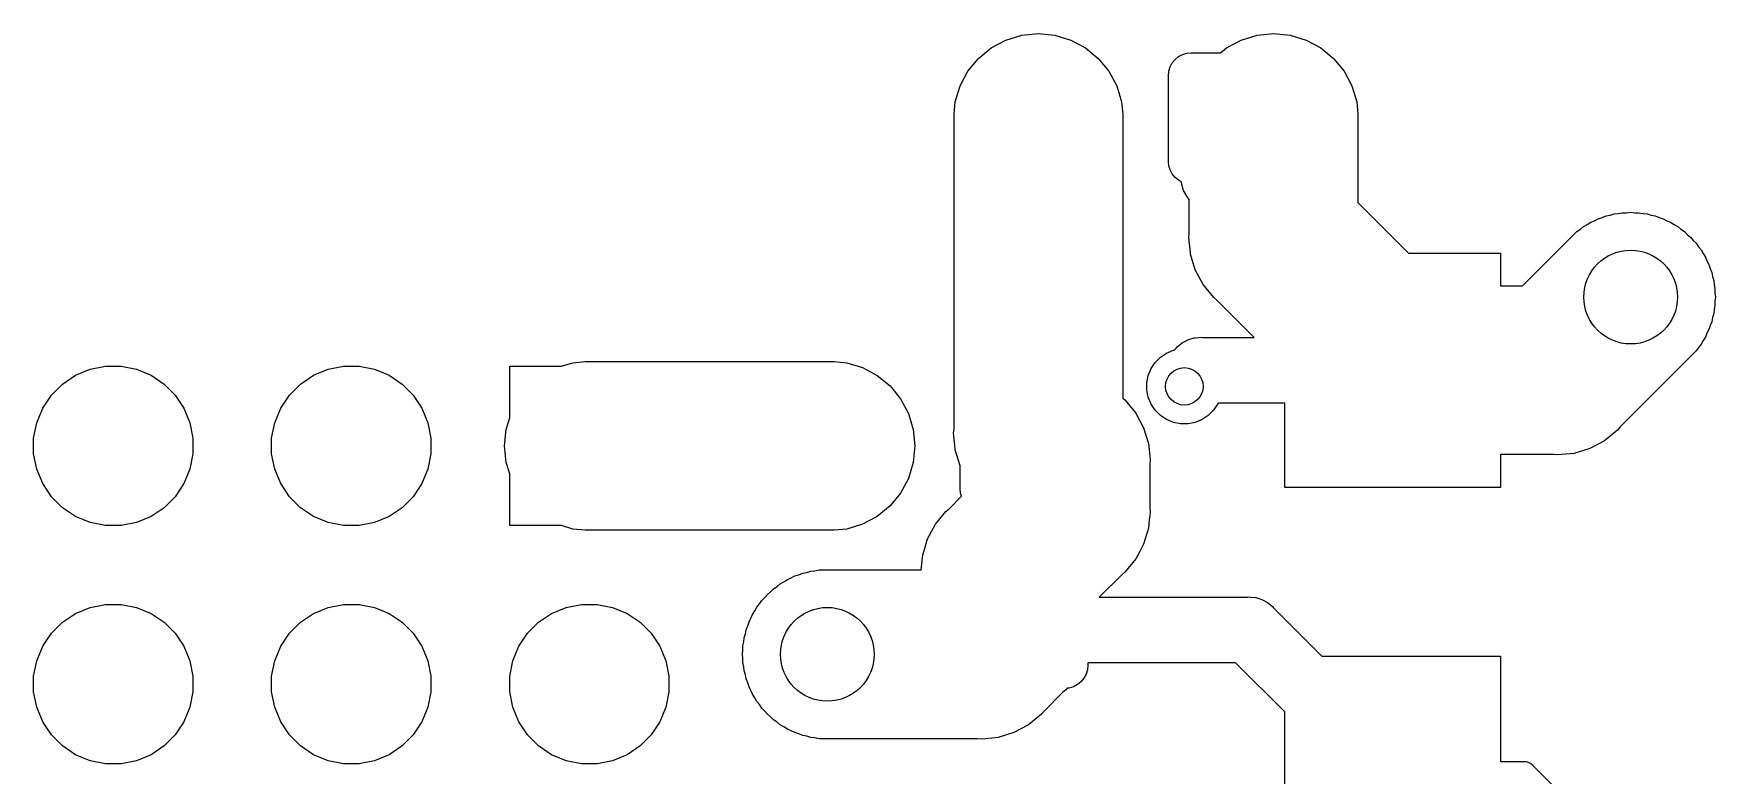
# Model space of a CAD drawing. Extents: x 4.56 to 9.01, y -5.14 to -1.86.
# Drawn here: x 7.667 to 8.373, y -2.238 to -1.927 of the extents above; entities that cross this region are included whole.
import ezdxf

# ---------------------------------------------------------------- set-up
doc = ezdxf.new("R2010")
doc.units = 0
doc.header["$MEASUREMENT"] = 0
doc.layers.add('BLACK', color=7, linetype='CONTINUOUS')

msp = doc.modelspace()

# ---------------------------------------------------------------- linework, layer by layer
at = {"layer": 'BLACK', "linetype": 'CONTINUOUS'}
for p, q in [((8.07506, -1.92961), (8.08174, -1.92758)), ((8.08174, -1.92758), (8.08868, -1.9269)), ((8.08868, -1.9269), (8.09563, -1.92758)), ((8.09563, -1.92758), (8.10231, -1.92961)), ((8.17387, -1.92961), (8.18055, -1.92758)), ((8.18055, -1.92758), (8.1875, -1.9269)), ((8.1875, -1.9269), (8.19445, -1.92758)), ((8.19445, -1.92758), (8.20113, -1.92961)), ((8.0635, -1.93732), (8.0689, -1.9329)), ((8.0689, -1.9329), (8.07506, -1.92961)), ((8.10231, -1.92961), (8.10846, -1.9329)), ((8.10846, -1.9329), (8.11386, -1.93732)), ((8.14757, -1.93656), (8.14923, -1.93567)), ((8.14923, -1.93567), (8.15103, -1.93513)), ((8.15103, -1.93513), (8.1529, -1.93494)), ((8.1529, -1.93494), (8.16523, -1.93494)), ((8.16523, -1.93494), (8.16772, -1.9329)), ((8.16772, -1.9329), (8.17387, -1.92961)), ((8.20113, -1.92961), (8.20728, -1.9329)), ((8.20728, -1.9329), (8.21268, -1.93732)), ((8.05579, -1.94887), (8.05908, -1.94272)), ((8.05908, -1.94272), (8.0635, -1.93732)), ((8.11386, -1.93732), (8.11829, -1.94272)), ((8.11829, -1.94272), (8.12158, -1.94887)), ((8.14331, -1.94454), (8.14349, -1.94267)), ((8.14349, -1.94267), (8.14404, -1.94087)), ((8.14404, -1.94087), (8.14492, -1.93921)), ((8.14492, -1.93921), (8.14612, -1.93775)), ((8.14612, -1.93775), (8.14757, -1.93656)), ((8.21268, -1.93732), (8.2171, -1.94272)), ((8.2171, -1.94272), (8.22039, -1.94887)), ((8.05376, -1.95555), (8.05579, -1.94887)), ((8.12158, -1.94887), (8.1236, -1.95555)), ((8.14331, -1.98046), (8.14331, -1.94454)), ((8.22039, -1.94887), (8.22242, -1.95555)), ((8.05325, -1.96076), (8.05376, -1.95555)), ((8.1236, -1.95555), (8.12411, -1.96076)), ((8.22242, -1.95555), (8.22293, -1.96076)), ((8.05325, -1.98576), (8.05325, -1.96076)), ((8.12411, -1.96076), (8.12411, -2.07994)), ((8.22293, -1.96076), (8.22293, -1.99782)), ((8.14349, -1.98233), (8.14331, -1.98046)), ((8.14404, -1.98413), (8.14349, -1.98233)), ((8.14492, -1.98579), (8.14404, -1.98413)), ((8.05325, -2.0168), (8.05325, -1.98576)), ((8.05325, -1.98576), (8.05325, -1.98576)), ((8.14612, -1.98725), (8.14492, -1.98579)), ((8.14757, -1.98844), (8.14612, -1.98725)), ((8.14881, -1.9891), (8.14757, -1.98844)), ((8.14892, -1.9902), (8.14881, -1.9891)), ((8.14971, -1.9928), (8.14892, -1.9902)), ((8.15099, -1.99519), (8.14971, -1.9928)), ((8.15207, -1.99651), (8.15099, -1.99519)), ((8.15207, -2.01076), (8.15207, -1.99651)), ((8.22293, -1.99782), (8.24411, -2.019)), ((8.31926, -2.00707), (8.32072, -2.0061)), ((8.32072, -2.0061), (8.32233, -2.00543)), ((8.32233, -2.00543), (8.32387, -2.00461)), ((8.32387, -2.00461), (8.32555, -2.0041)), ((8.32555, -2.0041), (8.32716, -2.00343)), ((8.32716, -2.00343), (8.32888, -2.00309)), ((8.32888, -2.00309), (8.33055, -2.00258)), ((8.33055, -2.00258), (8.33229, -2.00241)), ((8.33229, -2.00241), (8.33401, -2.00207)), ((8.33401, -2.00207), (8.33576, -2.00207)), ((8.33576, -2.00207), (8.3375, -2.0019)), ((8.3375, -2.0019), (8.33924, -2.00207)), ((8.33924, -2.00207), (8.34099, -2.00207)), ((8.34099, -2.00207), (8.34271, -2.00241)), ((8.34271, -2.00241), (8.34445, -2.00258)), ((8.34445, -2.00258), (8.34612, -2.00309)), ((8.34612, -2.00309), (8.34784, -2.00343)), ((8.34784, -2.00343), (8.34945, -2.0041)), ((8.34945, -2.0041), (8.35113, -2.00461)), ((8.35113, -2.00461), (8.35267, -2.00543)), ((8.35267, -2.00543), (8.35428, -2.0061)), ((8.35428, -2.0061), (8.35574, -2.00707)), ((8.1519, -2.0125), (8.15207, -2.01076)), ((8.15252, -2.0188), (8.1519, -2.0125)), ((8.30998, -2.01491), (8.31491, -2.00998)), ((8.31491, -2.00998), (8.31637, -2.00901)), ((8.31637, -2.00901), (8.31772, -2.0079)), ((8.31772, -2.0079), (8.31926, -2.00707)), ((8.35574, -2.00707), (8.35728, -2.0079)), ((8.35728, -2.0079), (8.35863, -2.00901)), ((8.35863, -2.00901), (8.36009, -2.00998)), ((8.36009, -2.00998), (8.36132, -2.01121)), ((8.36132, -2.01121), (8.36268, -2.01232)), ((8.36268, -2.01232), (8.36379, -2.01368)), ((8.36379, -2.01368), (8.36502, -2.01491)), ((8.05325, -2.09293), (8.05325, -2.0168)), ((8.05325, -2.0168), (8.05325, -2.0168)), ((8.15258, -2.01945), (8.15252, -2.0188)), ((8.15461, -2.02613), (8.15258, -2.01945)), ((8.24411, -2.019), (8.28278, -2.019)), ((8.28278, -2.019), (8.28278, -2.03278)), ((8.29211, -2.03278), (8.30998, -2.01491)), ((8.30998, -2.01491), (8.30998, -2.01491)), ((8.36502, -2.01491), (8.36599, -2.01637)), ((8.36599, -2.01637), (8.3671, -2.01772)), ((8.3671, -2.01772), (8.36793, -2.01926)), ((8.36793, -2.01926), (8.3689, -2.02072)), ((8.3689, -2.02072), (8.36957, -2.02233)), ((8.1579, -2.03228), (8.15461, -2.02613)), ((8.36957, -2.02233), (8.37039, -2.02387)), ((8.37039, -2.02387), (8.3709, -2.02555)), ((8.3709, -2.02555), (8.37157, -2.02716)), ((8.37157, -2.02716), (8.37191, -2.02888)), ((8.16232, -2.03768), (8.1579, -2.03228)), ((8.28278, -2.03278), (8.29211, -2.03278)), ((8.37191, -2.02888), (8.37242, -2.03055)), ((8.37242, -2.03055), (8.37259, -2.03229)), ((8.37259, -2.03229), (8.37293, -2.03401)), ((8.37293, -2.03401), (8.37293, -2.03576)), ((8.16368, -2.03879), (8.16232, -2.03768)), ((8.17932, -2.05443), (8.16368, -2.03879)), ((8.37293, -2.04099), (8.37259, -2.04271)), ((8.37293, -2.03576), (8.3731, -2.0375)), ((8.3731, -2.0375), (8.37293, -2.03924)), ((8.37293, -2.03924), (8.37293, -2.04099)), ((8.37157, -2.04784), (8.3709, -2.04945)), ((8.37191, -2.04612), (8.37157, -2.04784)), ((8.37242, -2.04445), (8.37191, -2.04612)), ((8.37259, -2.04271), (8.37242, -2.04445)), ((8.1491, -2.0567), (8.15045, -2.05597)), ((8.15045, -2.05597), (8.15149, -2.05542)), ((8.15149, -2.05542), (8.15409, -2.05463)), ((8.15409, -2.05463), (8.15455, -2.05458)), ((8.15455, -2.05458), (8.15611, -2.05443)), ((8.15611, -2.05443), (8.15679, -2.05436)), ((8.15679, -2.05436), (8.15747, -2.05443)), ((8.15747, -2.05443), (8.17932, -2.05443)), ((8.36793, -2.05574), (8.3671, -2.05728)), ((8.3689, -2.05428), (8.36793, -2.05574)), ((8.36957, -2.05267), (8.3689, -2.05428)), ((8.37039, -2.05113), (8.36957, -2.05267)), ((8.3709, -2.04945), (8.37039, -2.05113)), ((8.13777, -2.06496), (8.13996, -2.06277)), ((8.13996, -2.06277), (8.14254, -2.06104)), ((8.14254, -2.06104), (8.14541, -2.05986)), ((8.14541, -2.05986), (8.14572, -2.0598)), ((8.14572, -2.0598), (8.14657, -2.05894)), ((8.14657, -2.05894), (8.147, -2.05842)), ((8.147, -2.05842), (8.1491, -2.0567)), ((8.36502, -2.06009), (8.36009, -2.06502)), ((8.36599, -2.05863), (8.36502, -2.06009)), ((8.3671, -2.05728), (8.36599, -2.05863)), ((7.68415, -2.07034), (7.69024, -2.06782)), ((7.69024, -2.06782), (7.6967, -2.06654)), ((7.6967, -2.06654), (7.7033, -2.06654)), ((7.7033, -2.06654), (7.70976, -2.06782)), ((7.70976, -2.06782), (7.71585, -2.07034)), ((7.78415, -2.07034), (7.79024, -2.06782)), ((7.79024, -2.06782), (7.7967, -2.06654)), ((7.7967, -2.06654), (7.8033, -2.06654)), ((7.8033, -2.06654), (7.80976, -2.06782)), ((7.80976, -2.06782), (7.81585, -2.07034)), ((7.86654, -2.08825), (7.86654, -2.06654)), ((7.86654, -2.06654), (7.88825, -2.06654)), ((7.88825, -2.06654), (7.89305, -2.06508)), ((7.89305, -2.06508), (7.89826, -2.06457)), ((7.89826, -2.06457), (8.00292, -2.06457)), ((8.00292, -2.06457), (8.00813, -2.06508)), ((8.00813, -2.06508), (8.01481, -2.06711)), ((8.01481, -2.06711), (8.02096, -2.0704)), ((8.13486, -2.07041), (8.13604, -2.06754)), ((8.13604, -2.06754), (8.13777, -2.06496)), ((8.36009, -2.06502), (8.33308, -2.09203)), ((8.36009, -2.06502), (8.36009, -2.06502)), ((7.67401, -2.07867), (7.67867, -2.07401)), ((7.67867, -2.07401), (7.68415, -2.07034)), ((7.71585, -2.07034), (7.72133, -2.07401)), ((7.72133, -2.07401), (7.72599, -2.07867)), ((7.77401, -2.07867), (7.77867, -2.07401)), ((7.77867, -2.07401), (7.78415, -2.07034)), ((7.81585, -2.07034), (7.82133, -2.07401)), ((7.82133, -2.07401), (7.82599, -2.07867)), ((8.02096, -2.0704), (8.02636, -2.07482)), ((8.02636, -2.07482), (8.03079, -2.08022)), ((8.13425, -2.07345), (8.13486, -2.07041)), ((8.13425, -2.07655), (8.13425, -2.07345)), ((8.13486, -2.07959), (8.13425, -2.07655)), ((7.66782, -2.09024), (7.67034, -2.08415)), ((7.67034, -2.08415), (7.67401, -2.07867)), ((7.72599, -2.07867), (7.72966, -2.08415)), ((7.72966, -2.08415), (7.73218, -2.09024)), ((7.76782, -2.09024), (7.77034, -2.08415)), ((7.77034, -2.08415), (7.77401, -2.07867)), ((7.82599, -2.07867), (7.82966, -2.08415)), ((7.82966, -2.08415), (7.83218, -2.09024)), ((8.03079, -2.08022), (8.03408, -2.08637)), ((8.12411, -2.07994), (8.12518, -2.08082)), ((8.12518, -2.08082), (8.1296, -2.08621)), ((8.13604, -2.08246), (8.13486, -2.07959)), ((8.13777, -2.08504), (8.13604, -2.08246)), ((8.16396, -2.08246), (8.16223, -2.08504)), ((8.16415, -2.08199), (8.16396, -2.08246)), ((8.19222, -2.08199), (8.16415, -2.08199)), ((8.19222, -2.11742), (8.19222, -2.08199)), ((7.66654, -2.0967), (7.66782, -2.09024)), ((7.73218, -2.09024), (7.73346, -2.0967)), ((7.76654, -2.0967), (7.76782, -2.09024)), ((7.83218, -2.09024), (7.83346, -2.0967)), ((7.86508, -2.09305), (7.86654, -2.08825)), ((8.03408, -2.08637), (8.0361, -2.09305)), ((8.1296, -2.08621), (8.13289, -2.09237)), ((8.13996, -2.08723), (8.13777, -2.08504)), ((8.14254, -2.08896), (8.13996, -2.08723)), ((8.14541, -2.09014), (8.14254, -2.08896)), ((8.14845, -2.09075), (8.14541, -2.09014)), ((8.15155, -2.09075), (8.14845, -2.09075)), ((8.15459, -2.09014), (8.15155, -2.09075)), ((8.15746, -2.08896), (8.15459, -2.09014)), ((8.16004, -2.08723), (8.15746, -2.08896)), ((8.16223, -2.08504), (8.16004, -2.08723)), ((7.66654, -2.1033), (7.66654, -2.0967)), ((7.73346, -2.0967), (7.73346, -2.1033)), ((7.76654, -2.1033), (7.76654, -2.0967)), ((7.83346, -2.0967), (7.83346, -2.1033)), ((7.8644, -2.1), (7.86508, -2.09305)), ((8.0361, -2.09305), (8.03679, -2.1)), ((8.05308, -2.09467), (8.05325, -2.09293)), ((8.05357, -2.0997), (8.05308, -2.09467)), ((8.13289, -2.09237), (8.13492, -2.09905)), ((8.32657, -2.09781), (8.32042, -2.1011)), ((8.33197, -2.09338), (8.32657, -2.09781)), ((8.33308, -2.09203), (8.33197, -2.09338)), ((7.66782, -2.10976), (7.66654, -2.1033)), ((7.73346, -2.1033), (7.73218, -2.10976)), ((7.76782, -2.10976), (7.76654, -2.1033)), ((7.83346, -2.1033), (7.83218, -2.10976)), ((7.86508, -2.10695), (7.8644, -2.1)), ((8.03679, -2.1), (8.0361, -2.10695)), ((8.05376, -2.10162), (8.05357, -2.0997)), ((8.05579, -2.1083), (8.05376, -2.10162)), ((8.13492, -2.09905), (8.13543, -2.10425)), ((8.13543, -2.10425), (8.13543, -2.10425)), ((8.13543, -2.10425), (8.1356, -2.10599)), ((8.30505, -2.10364), (8.28278, -2.10364)), ((8.28278, -2.10364), (8.28278, -2.11742)), ((8.30679, -2.10381), (8.30505, -2.10364)), ((8.30853, -2.10364), (8.30679, -2.10381)), ((8.31374, -2.10313), (8.30853, -2.10364)), ((8.30853, -2.10364), (8.30853, -2.10364)), ((8.32042, -2.1011), (8.31374, -2.10313)), ((7.67034, -2.11585), (7.66782, -2.10976)), ((7.73218, -2.10976), (7.72966, -2.11585)), ((7.77034, -2.11585), (7.76782, -2.10976)), ((7.83218, -2.10976), (7.82966, -2.11585)), ((7.86654, -2.11175), (7.86508, -2.10695)), ((7.86654, -2.13346), (7.86654, -2.11175)), ((8.0361, -2.10695), (8.03408, -2.11363)), ((8.05581, -2.10834), (8.05579, -2.1083)), ((8.05581, -2.11796), (8.05581, -2.10834)), ((8.1356, -2.10599), (8.13543, -2.10773)), ((8.13543, -2.10773), (8.13543, -2.12592)), ((7.67401, -2.12133), (7.67034, -2.11585)), ((7.72966, -2.11585), (7.72599, -2.12133)), ((7.77401, -2.12133), (7.77034, -2.11585)), ((7.82966, -2.11585), (7.82599, -2.12133)), ((8.03408, -2.11363), (8.03079, -2.11978)), ((8.05599, -2.11983), (8.05581, -2.11796)), ((8.28278, -2.11742), (8.19222, -2.11742)), ((7.67867, -2.12599), (7.67401, -2.12133)), ((7.68415, -2.12966), (7.67867, -2.12599)), ((7.72133, -2.12599), (7.71585, -2.12966)), ((7.72599, -2.12133), (7.72133, -2.12599)), ((7.77867, -2.12599), (7.77401, -2.12133)), ((7.78415, -2.12966), (7.77867, -2.12599)), ((7.82133, -2.12599), (7.81585, -2.12966)), ((7.82599, -2.12133), (7.82133, -2.12599)), ((8.02636, -2.12518), (8.02096, -2.1296)), ((8.03079, -2.11978), (8.02636, -2.12518)), ((8.04982, -2.12748), (8.05118, -2.12637)), ((8.05118, -2.12637), (8.05639, -2.12116)), ((8.05639, -2.12116), (8.05599, -2.11983)), ((8.13543, -2.12592), (8.1356, -2.12766)), ((7.69024, -2.13218), (7.68415, -2.12966)), ((7.6967, -2.13346), (7.69024, -2.13218)), ((7.7033, -2.13346), (7.6967, -2.13346)), ((7.70976, -2.13218), (7.7033, -2.13346)), ((7.71585, -2.12966), (7.70976, -2.13218)), ((7.79024, -2.13218), (7.78415, -2.12966)), ((7.7967, -2.13346), (7.79024, -2.13218)), ((7.8033, -2.13346), (7.7967, -2.13346)), ((7.80976, -2.13218), (7.8033, -2.13346)), ((7.81585, -2.12966), (7.80976, -2.13218)), ((7.88825, -2.13346), (7.86654, -2.13346)), ((7.89305, -2.13492), (7.88825, -2.13346)), ((8.01481, -2.13289), (8.00813, -2.13492)), ((8.02096, -2.1296), (8.01481, -2.13289)), ((8.04211, -2.13903), (8.0454, -2.13288)), ((8.0454, -2.13288), (8.04982, -2.12748)), ((8.13527, -2.13104), (8.13492, -2.1346)), ((8.13543, -2.1294), (8.13527, -2.13104)), ((8.1356, -2.12766), (8.13543, -2.1294)), ((8.13543, -2.1294), (8.13543, -2.1294)), ((7.89826, -2.13543), (7.89305, -2.13492)), ((8.00292, -2.13543), (7.89826, -2.13543)), ((8.00813, -2.13492), (8.00292, -2.13543)), ((8.04077, -2.14343), (8.04211, -2.13903)), ((8.13492, -2.1346), (8.13289, -2.14128)), ((8.03945, -2.15207), (8.04008, -2.14571)), ((8.04008, -2.14571), (8.04077, -2.14343)), ((8.1296, -2.14744), (8.12518, -2.15283)), ((8.13044, -2.14588), (8.1296, -2.14744)), ((8.13142, -2.14405), (8.13044, -2.14588)), ((8.13289, -2.14128), (8.13142, -2.14405)), ((7.98483, -2.15543), (7.98637, -2.15461)), ((7.98637, -2.15461), (7.98805, -2.1541)), ((7.98805, -2.1541), (7.98966, -2.15343)), ((7.98966, -2.15343), (7.99138, -2.15309)), ((7.99138, -2.15309), (7.99305, -2.15258)), ((7.99305, -2.15258), (7.99479, -2.15241)), ((7.99479, -2.15241), (7.99651, -2.15207)), ((7.99651, -2.15207), (8.03945, -2.15207)), ((8.12382, -2.15394), (8.11428, -2.16348)), ((8.12518, -2.15283), (8.12382, -2.15394)), ((7.97482, -2.16232), (7.97618, -2.16121)), ((7.97618, -2.16121), (7.97741, -2.15998)), ((7.97741, -2.15998), (7.97887, -2.15901)), ((7.97887, -2.15901), (7.98022, -2.1579)), ((7.98022, -2.1579), (7.98176, -2.15707)), ((7.98176, -2.15707), (7.98322, -2.1561)), ((7.98322, -2.1561), (7.98483, -2.15543)), ((7.68415, -2.17034), (7.69024, -2.16782)), ((7.69024, -2.16782), (7.6967, -2.16654)), ((7.6967, -2.16654), (7.7033, -2.16654)), ((7.7033, -2.16654), (7.70976, -2.16782)), ((7.70976, -2.16782), (7.71585, -2.17034)), ((7.78415, -2.17034), (7.79024, -2.16782)), ((7.79024, -2.16782), (7.7967, -2.16654)), ((7.7967, -2.16654), (7.8033, -2.16654)), ((7.8033, -2.16654), (7.80976, -2.16782)), ((7.80976, -2.16782), (7.81585, -2.17034)), ((7.88415, -2.17034), (7.89024, -2.16782)), ((7.89024, -2.16782), (7.8967, -2.16654)), ((7.8967, -2.16654), (7.9033, -2.16654)), ((7.9033, -2.16654), (7.90976, -2.16782)), ((7.90976, -2.16782), (7.91585, -2.17034)), ((7.96957, -2.16926), (7.9704, -2.16772)), ((7.9704, -2.16772), (7.97151, -2.16637)), ((7.97151, -2.16637), (7.97248, -2.16491)), ((7.97248, -2.16491), (7.97371, -2.16368)), ((7.97371, -2.16368), (7.97482, -2.16232)), ((8.11428, -2.16348), (8.17659, -2.16348)), ((8.17659, -2.16348), (8.17726, -2.16342)), ((8.17726, -2.16342), (8.17794, -2.16348)), ((8.17794, -2.16348), (8.17794, -2.16348)), ((8.17794, -2.16348), (8.17997, -2.16368)), ((8.17997, -2.16368), (8.18256, -2.16447)), ((8.18256, -2.16447), (8.18496, -2.16575)), ((8.18496, -2.16575), (8.18705, -2.16747)), ((8.18705, -2.16747), (8.18749, -2.168)), ((8.18749, -2.168), (8.20777, -2.18829)), ((7.67401, -2.17867), (7.67867, -2.17401)), ((7.67867, -2.17401), (7.68415, -2.17034)), ((7.71585, -2.17034), (7.72133, -2.17401)), ((7.72133, -2.17401), (7.72599, -2.17867)), ((7.77401, -2.17867), (7.77867, -2.17401)), ((7.77867, -2.17401), (7.78415, -2.17034)), ((7.81585, -2.17034), (7.82133, -2.17401)), ((7.82133, -2.17401), (7.82599, -2.17867)), ((7.87401, -2.17867), (7.87867, -2.17401)), ((7.87867, -2.17401), (7.88415, -2.17034)), ((7.91585, -2.17034), (7.92133, -2.17401)), ((7.92133, -2.17401), (7.92599, -2.17867)), ((7.96593, -2.17716), (7.9666, -2.17555)), ((7.9666, -2.17555), (7.96711, -2.17387)), ((7.96711, -2.17387), (7.96793, -2.17233)), ((7.96793, -2.17233), (7.9686, -2.17072)), ((7.9686, -2.17072), (7.96957, -2.16926)), ((7.67034, -2.18415), (7.67401, -2.17867)), ((7.72599, -2.17867), (7.72966, -2.18415)), ((7.77034, -2.18415), (7.77401, -2.17867)), ((7.82599, -2.17867), (7.82966, -2.18415)), ((7.87034, -2.18415), (7.87401, -2.17867)), ((7.92599, -2.17867), (7.92966, -2.18415)), ((7.96457, -2.18401), (7.96491, -2.18229)), ((7.96491, -2.18229), (7.96508, -2.18055)), ((7.96508, -2.18055), (7.96559, -2.17888)), ((7.96559, -2.17888), (7.96593, -2.17716)), ((7.66654, -2.1967), (7.66782, -2.19024)), ((7.66782, -2.19024), (7.67034, -2.18415)), ((7.72966, -2.18415), (7.73218, -2.19024)), ((7.73218, -2.19024), (7.73346, -2.1967)), ((7.76654, -2.1967), (7.76782, -2.19024)), ((7.76782, -2.19024), (7.77034, -2.18415)), ((7.82966, -2.18415), (7.83218, -2.19024)), ((7.83218, -2.19024), (7.83346, -2.1967)), ((7.86654, -2.1967), (7.86782, -2.19024)), ((7.86782, -2.19024), (7.87034, -2.18415)), ((7.92966, -2.18415), (7.93218, -2.19024)), ((7.93218, -2.19024), (7.93346, -2.1967)), ((7.9644, -2.1875), (7.96457, -2.18576)), ((7.96457, -2.18924), (7.9644, -2.1875)), ((7.96457, -2.18576), (7.96457, -2.18401)), ((7.96457, -2.19099), (7.96457, -2.18924)), ((8.20777, -2.18829), (8.28278, -2.18829)), ((8.28278, -2.18829), (8.28278, -2.2325)), ((7.66654, -2.2033), (7.66654, -2.1967)), ((7.73346, -2.1967), (7.73346, -2.2033)), ((7.76654, -2.2033), (7.76654, -2.1967)), ((7.83346, -2.1967), (7.83346, -2.2033)), ((7.86654, -2.2033), (7.86654, -2.1967)), ((7.93346, -2.1967), (7.93346, -2.2033)), ((7.96491, -2.19271), (7.96457, -2.19099)), ((7.96508, -2.19445), (7.96491, -2.19271)), ((7.96559, -2.19612), (7.96508, -2.19445)), ((7.96593, -2.19784), (7.96559, -2.19612)), ((8.1087, -2.19579), (8.10779, -2.1975)), ((8.10926, -2.19395), (8.1087, -2.19579)), ((8.10945, -2.19203), (8.10926, -2.19395)), ((8.17156, -2.19104), (8.10945, -2.19104)), ((8.10945, -2.19104), (8.10945, -2.19203)), ((8.19222, -2.21171), (8.17156, -2.19104)), ((7.66782, -2.20976), (7.66654, -2.2033)), ((7.73346, -2.2033), (7.73218, -2.20976)), ((7.76782, -2.20976), (7.76654, -2.2033)), ((7.83346, -2.2033), (7.83218, -2.20976)), ((7.86782, -2.20976), (7.86654, -2.2033)), ((7.93346, -2.2033), (7.93218, -2.20976)), ((7.9666, -2.19945), (7.96593, -2.19784)), ((7.96711, -2.20113), (7.9666, -2.19945)), ((7.96793, -2.20267), (7.96711, -2.20113)), ((7.9686, -2.20428), (7.96793, -2.20267)), ((7.96957, -2.20574), (7.9686, -2.20428)), ((8.09882, -2.20355), (8.09105, -2.21132)), ((8.10018, -2.20244), (8.09882, -2.20355)), ((8.10074, -2.20176), (8.10018, -2.20244)), ((8.10153, -2.20168), (8.10074, -2.20176)), ((8.10337, -2.20112), (8.10153, -2.20168)), ((8.10507, -2.20021), (8.10337, -2.20112)), ((8.10657, -2.19899), (8.10507, -2.20021)), ((8.10779, -2.1975), (8.10657, -2.19899)), ((7.67034, -2.21585), (7.66782, -2.20976)), ((7.73218, -2.20976), (7.72966, -2.21585)), ((7.77034, -2.21585), (7.76782, -2.20976)), ((7.83218, -2.20976), (7.82966, -2.21585)), ((7.87034, -2.21585), (7.86782, -2.20976)), ((7.93218, -2.20976), (7.92966, -2.21585)), ((7.9704, -2.20728), (7.96957, -2.20574)), ((7.97151, -2.20863), (7.9704, -2.20728)), ((7.97248, -2.21009), (7.97151, -2.20863)), ((7.97371, -2.21132), (7.97248, -2.21009)), ((7.97482, -2.21268), (7.97371, -2.21132)), ((8.09105, -2.21132), (8.08994, -2.21268)), ((7.67401, -2.22133), (7.67034, -2.21585)), ((7.72966, -2.21585), (7.72599, -2.22133)), ((7.77401, -2.22133), (7.77034, -2.21585)), ((7.82966, -2.21585), (7.82599, -2.22133)), ((7.87401, -2.22133), (7.87034, -2.21585)), ((7.92966, -2.21585), (7.92599, -2.22133)), ((7.97618, -2.21379), (7.97482, -2.21268)), ((7.97741, -2.21502), (7.97618, -2.21379)), ((7.97887, -2.21599), (7.97741, -2.21502)), ((7.98022, -2.2171), (7.97887, -2.21599)), ((7.98176, -2.21793), (7.98022, -2.2171)), ((7.98322, -2.2189), (7.98176, -2.21793)), ((8.08454, -2.2171), (8.07839, -2.22039)), ((8.08994, -2.21268), (8.08454, -2.2171)), ((8.19222, -2.28671), (8.19222, -2.21171)), ((7.67867, -2.22599), (7.67401, -2.22133)), ((7.72599, -2.22133), (7.72133, -2.22599)), ((7.77867, -2.22599), (7.77401, -2.22133)), ((7.82599, -2.22133), (7.82133, -2.22599)), ((7.87867, -2.22599), (7.87401, -2.22133)), ((7.92599, -2.22133), (7.92133, -2.22599)), ((7.98483, -2.21957), (7.98322, -2.2189)), ((7.98637, -2.22039), (7.98483, -2.21957)), ((7.98805, -2.2209), (7.98637, -2.22039)), ((7.98966, -2.22157), (7.98805, -2.2209)), ((7.99138, -2.22191), (7.98966, -2.22157)), ((7.99305, -2.22242), (7.99138, -2.22191)), ((7.99479, -2.22259), (7.99305, -2.22242)), ((7.99651, -2.22293), (7.99479, -2.22259)), ((8.06302, -2.22293), (7.99651, -2.22293)), ((8.06476, -2.2231), (8.06302, -2.22293)), ((8.0665, -2.22293), (8.06476, -2.2231)), ((8.07171, -2.22242), (8.0665, -2.22293)), ((8.0665, -2.22293), (8.0665, -2.22293)), ((8.07839, -2.22039), (8.07171, -2.22242)), ((7.68415, -2.22966), (7.67867, -2.22599)), ((7.69024, -2.23218), (7.68415, -2.22966)), ((7.6967, -2.23346), (7.69024, -2.23218)), ((7.70976, -2.23218), (7.7033, -2.23346)), ((7.71585, -2.22966), (7.70976, -2.23218)), ((7.72133, -2.22599), (7.71585, -2.22966)), ((7.78415, -2.22966), (7.77867, -2.22599)), ((7.79024, -2.23218), (7.78415, -2.22966)), ((7.7967, -2.23346), (7.79024, -2.23218)), ((7.80976, -2.23218), (7.8033, -2.23346)), ((7.81585, -2.22966), (7.80976, -2.23218)), ((7.82133, -2.22599), (7.81585, -2.22966)), ((7.88415, -2.22966), (7.87867, -2.22599)), ((7.89024, -2.23218), (7.88415, -2.22966)), ((7.8967, -2.23346), (7.89024, -2.23218)), ((7.90976, -2.23218), (7.9033, -2.23346)), ((7.91585, -2.22966), (7.90976, -2.23218)), ((7.92133, -2.22599), (7.91585, -2.22966)), ((8.28278, -2.2325), (8.29253, -2.2325)), ((8.29253, -2.2325), (8.29278, -2.23248)), ((8.29278, -2.23248), (8.29302, -2.2325)), ((8.29302, -2.2325), (8.29376, -2.23257)), ((8.29376, -2.23257), (8.2947, -2.23286)), ((7.7033, -2.23346), (7.6967, -2.23346)), ((7.8033, -2.23346), (7.7967, -2.23346)), ((7.9033, -2.23346), (7.8967, -2.23346)), ((8.2947, -2.23286), (8.29557, -2.23332)), ((8.29557, -2.23332), (8.29633, -2.23395)), ((8.29633, -2.23395), (8.29648, -2.23414)), ((8.29648, -2.23414), (8.31557, -2.25322))]:
    msp.add_line(p, q, dxfattribs=at)
at = {"layer": 'BLACK'}
for centre, radius in [((8.3375, -2.0375), 0.01969), ((8.15, -2.075), 0.00787), ((8, -2.1875), 0.01969)]:
    msp.add_circle(centre, radius, dxfattribs=at)

doc.saveas('drawing.dxf')
